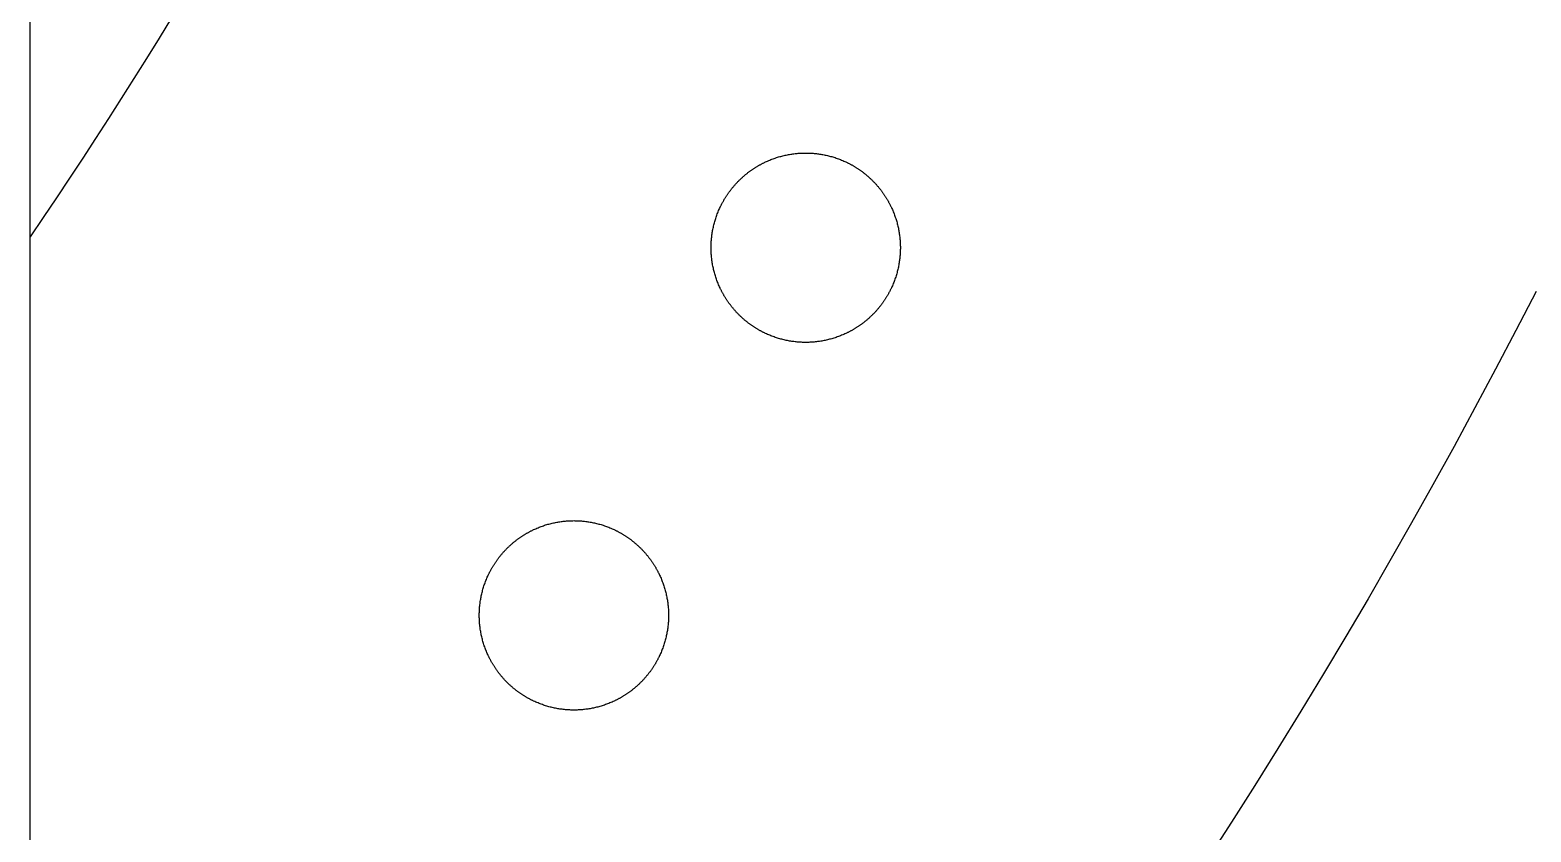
# Model space of a CAD drawing. Extents: x -111 to 2985, y -118 to 122.
# Drawn here: x -110.84 to -101.6, y -63.83 to -58.9 of the extents above; entities that cross this region are included whole.
import ezdxf

# ---------------------------------------------------------------- set-up
doc = ezdxf.new("R2010")
doc.units = 0
doc.layers.add('LAYER_03', color=5, linetype='CONTINUOUS')

msp = doc.modelspace()

# ---------------------------------------------------------------- linework, layer by layer
at = {"layer": 'LAYER_03'}
for points in [[(-110.8393, -73.6993), (-110.8393, -42.3099)], [(-109.9678, -58.8222), (-110.0444, -58.9469), (-110.1215, -59.0712), (-110.1992, -59.195), (-110.2774, -59.3184), (-110.3561, -59.4414), (-110.4353, -59.5639), (-110.5151, -59.6859), (-110.5954, -59.8075), (-110.6762, -59.9286), (-110.7575, -60.0492), (-110.8393, -60.1694)], [(-101.5666, -60.5056), (-101.6903, -60.7451), (-101.8156, -60.9837), (-101.9425, -61.2214), (-102.071, -61.4582), (-102.2012, -61.694), (-102.3328, -61.9288), (-102.4661, -62.1627), (-102.6009, -62.3956), (-102.7373, -62.6274), (-102.8752, -62.8583), (-103.0146, -63.0881), (-103.1555, -63.3168), (-103.2979, -63.5445), (-103.4418, -63.771), (-103.5872, -63.9965)]]:
    msp.add_lwpolyline(points, dxfattribs=at)
for points in [[(-106.6459, -60.2357), (-106.6459, -60.2293), (-106.6458, -60.2228), (-106.6456, -60.2163), (-106.6453, -60.2098), (-106.645, -60.2032), (-106.6446, -60.1966), (-106.6441, -60.19), (-106.6435, -60.1834), (-106.6429, -60.1767), (-106.6422, -60.1701), (-106.6414, -60.1634), (-106.6405, -60.1567), (-106.6395, -60.15), (-106.6385, -60.1432), (-106.6374, -60.1365), (-106.6362, -60.1297), (-106.6349, -60.123), (-106.6335, -60.1162), (-106.632, -60.1094), (-106.6305, -60.1026), (-106.6288, -60.0958), (-106.6271, -60.089), (-106.6253, -60.0822), (-106.6234, -60.0754), (-106.6214, -60.0686), (-106.6193, -60.0618), (-106.6172, -60.0551), (-106.6149, -60.0483), (-106.6126, -60.0415), (-106.6101, -60.0347), (-106.6076, -60.028), (-106.605, -60.0213), (-106.6023, -60.0146), (-106.5995, -60.0079), (-106.5966, -60.0012), (-106.5936, -59.9945), (-106.5905, -59.9879), (-106.589, -59.9846), (-106.5874, -59.9813), (-106.5858, -59.978), (-106.5841, -59.9747), (-106.5825, -59.9714), (-106.5808, -59.9681), (-106.5791, -59.9649), (-106.5774, -59.9616), (-106.5756, -59.9584), (-106.5739, -59.9551), (-106.5721, -59.9519), (-106.5703, -59.9486), (-106.5684, -59.9454), (-106.5666, -59.9422), (-106.5647, -59.939), (-106.5628, -59.9358), (-106.5609, -59.9326), (-106.5589, -59.9295), (-106.5569, -59.9263), (-106.555, -59.9232), (-106.5529, -59.92), (-106.5509, -59.9169), (-106.5489, -59.9138), (-106.5468, -59.9107), (-106.5447, -59.9076), (-106.5426, -59.9045), (-106.5404, -59.9014), (-106.5383, -59.8984), (-106.5361, -59.8953), (-106.5339, -59.8923), (-106.5317, -59.8893), (-106.5294, -59.8863), (-106.5272, -59.8833), (-106.5249, -59.8803), (-106.5226, -59.8773), (-106.5203, -59.8744), (-106.5179, -59.8714), (-106.5156, -59.8685), (-106.5132, -59.8656), (-106.5108, -59.8627), (-106.5084, -59.8598), (-106.5059, -59.8569), (-106.5035, -59.8541), (-106.501, -59.8512), (-106.4985, -59.8484), (-106.496, -59.8456), (-106.4935, -59.8428), (-106.4909, -59.84), (-106.4883, -59.8373), (-106.4858, -59.8345), (-106.4832, -59.8318), (-106.4805, -59.8291), (-106.4779, -59.8264), (-106.4752, -59.8237), (-106.4726, -59.8211), (-106.4699, -59.8184), (-106.4672, -59.8158), (-106.4644, -59.8132), (-106.4617, -59.8106), (-106.4589, -59.8081), (-106.4562, -59.8055), (-106.4534, -59.803), (-106.4506, -59.8005), (-106.4477, -59.798), (-106.4449, -59.7955), (-106.442, -59.793), (-106.4392, -59.7906), (-106.4363, -59.7882), (-106.4334, -59.7858), (-106.4305, -59.7834), (-106.4276, -59.781), (-106.4246, -59.7787), (-106.4217, -59.7764), (-106.4187, -59.7741), (-106.4157, -59.7718), (-106.4127, -59.7695), (-106.4097, -59.7673), (-106.4067, -59.7651), (-106.4036, -59.7629), (-106.4006, -59.7607), (-106.3975, -59.7585), (-106.3945, -59.7564), (-106.3914, -59.7543), (-106.3883, -59.7522), (-106.3852, -59.7501), (-106.3821, -59.7481), (-106.3789, -59.746), (-106.3758, -59.744), (-106.3726, -59.742), (-106.3695, -59.7401), (-106.3663, -59.7381), (-106.3631, -59.7362), (-106.3599, -59.7343), (-106.3567, -59.7324), (-106.3535, -59.7305), (-106.3503, -59.7287), (-106.3471, -59.7269), (-106.3439, -59.7251), (-106.3406, -59.7233), (-106.3374, -59.7216), (-106.3341, -59.7199), (-106.3308, -59.7182), (-106.3276, -59.7165), (-106.3243, -59.7148), (-106.321, -59.7132), (-106.3177, -59.7116), (-106.3144, -59.71), (-106.3111, -59.7084), (-106.3044, -59.7054), (-106.2978, -59.7024), (-106.2911, -59.6995), (-106.2844, -59.6967), (-106.2777, -59.694), (-106.271, -59.6914), (-106.2642, -59.6888), (-106.2575, -59.6864), (-106.2507, -59.6841), (-106.2439, -59.6818), (-106.2371, -59.6796), (-106.2303, -59.6776), (-106.2235, -59.6756), (-106.2167, -59.6737), (-106.21, -59.6718), (-106.2032, -59.6701), (-106.1964, -59.6685), (-106.1896, -59.6669), (-106.1828, -59.6655), (-106.176, -59.6641), (-106.1692, -59.6628), (-106.1625, -59.6616), (-106.1557, -59.6605), (-106.149, -59.6594), (-106.1423, -59.6585), (-106.1356, -59.6576), (-106.1289, -59.6568), (-106.1222, -59.6561), (-106.1156, -59.6554), (-106.1089, -59.6549), (-106.1023, -59.6544), (-106.0958, -59.654), (-106.0892, -59.6537), (-106.0827, -59.6534), (-106.0761, -59.6532), (-106.0697, -59.6531), (-106.0632, -59.6531), (-106.0568, -59.6531), (-106.0503, -59.6532), (-106.0438, -59.6534), (-106.0372, -59.6537), (-106.0307, -59.654), (-106.0241, -59.6544), (-106.0175, -59.6549), (-106.0109, -59.6554), (-106.0042, -59.6561), (-105.9975, -59.6568), (-105.9909, -59.6576), (-105.9842, -59.6585), (-105.9774, -59.6594), (-105.9707, -59.6605), (-105.9639, -59.6616), (-105.9572, -59.6628), (-105.9504, -59.6641), (-105.9436, -59.6655), (-105.9369, -59.6669), (-105.9301, -59.6685), (-105.9233, -59.6701), (-105.9165, -59.6718), (-105.9097, -59.6737), (-105.9029, -59.6756), (-105.8961, -59.6776), (-105.8893, -59.6796), (-105.8825, -59.6818), (-105.8757, -59.6841), (-105.869, -59.6864), (-105.8622, -59.6888), (-105.8555, -59.6914), (-105.8487, -59.694), (-105.842, -59.6967), (-105.8353, -59.6995), (-105.8286, -59.7024), (-105.822, -59.7054), (-105.8153, -59.7084), (-105.812, -59.71), (-105.8087, -59.7116), (-105.8054, -59.7132), (-105.8022, -59.7148), (-105.7989, -59.7165), (-105.7956, -59.7182), (-105.7923, -59.7199), (-105.7891, -59.7216), (-105.7858, -59.7233), (-105.7826, -59.7251), (-105.7793, -59.7269), (-105.7761, -59.7287), (-105.7729, -59.7305), (-105.7697, -59.7324), (-105.7665, -59.7343), (-105.7633, -59.7362), (-105.7601, -59.7381), (-105.7569, -59.7401), (-105.7538, -59.742), (-105.7506, -59.744), (-105.7475, -59.746), (-105.7444, -59.7481), (-105.7413, -59.7501), (-105.7381, -59.7522), (-105.7351, -59.7543), (-105.732, -59.7564), (-105.7289, -59.7585), (-105.7258, -59.7607), (-105.7228, -59.7629), (-105.7198, -59.7651), (-105.7167, -59.7673), (-105.7137, -59.7695), (-105.7107, -59.7718), (-105.7077, -59.7741), (-105.7048, -59.7764), (-105.7018, -59.7787), (-105.6989, -59.781), (-105.696, -59.7834), (-105.693, -59.7858), (-105.6901, -59.7882), (-105.6873, -59.7906), (-105.6844, -59.793), (-105.6815, -59.7955), (-105.6787, -59.798), (-105.6759, -59.8005), (-105.6731, -59.803), (-105.6703, -59.8055), (-105.6675, -59.8081), (-105.6647, -59.8106), (-105.662, -59.8132), (-105.6593, -59.8158), (-105.6566, -59.8184), (-105.6539, -59.8211), (-105.6512, -59.8237), (-105.6485, -59.8264), (-105.6459, -59.8291), (-105.6433, -59.8318), (-105.6407, -59.8345), (-105.6381, -59.8373), (-105.6355, -59.84), (-105.633, -59.8428), (-105.6304, -59.8456), (-105.6279, -59.8484), (-105.6254, -59.8512), (-105.6229, -59.8541), (-105.6205, -59.8569), (-105.6181, -59.8598), (-105.6156, -59.8627), (-105.6132, -59.8656), (-105.6109, -59.8685), (-105.6085, -59.8714), (-105.6062, -59.8744), (-105.6038, -59.8773), (-105.6015, -59.8803), (-105.5992, -59.8833), (-105.597, -59.8863), (-105.5947, -59.8893), (-105.5925, -59.8923), (-105.5903, -59.8953), (-105.5881, -59.8984), (-105.586, -59.9014), (-105.5839, -59.9045), (-105.5817, -59.9076), (-105.5796, -59.9107), (-105.5776, -59.9138), (-105.5755, -59.9169), (-105.5735, -59.92), (-105.5715, -59.9232), (-105.5695, -59.9263), (-105.5675, -59.9295), (-105.5656, -59.9326), (-105.5637, -59.9358), (-105.5618, -59.939), (-105.5599, -59.9422), (-105.558, -59.9454), (-105.5562, -59.9486), (-105.5544, -59.9519), (-105.5526, -59.9551), (-105.5508, -59.9584), (-105.5491, -59.9616), (-105.5473, -59.9649), (-105.5456, -59.9681), (-105.544, -59.9714), (-105.5423, -59.9747), (-105.5407, -59.978), (-105.539, -59.9813), (-105.5375, -59.9846), (-105.5359, -59.9879), (-105.5328, -59.9945), (-105.5298, -60.0012), (-105.527, -60.0079), (-105.5242, -60.0146), (-105.5214, -60.0213), (-105.5188, -60.028), (-105.5163, -60.0347), (-105.5139, -60.0415), (-105.5115, -60.0483), (-105.5093, -60.0551), (-105.5071, -60.0618), (-105.505, -60.0686), (-105.503, -60.0754), (-105.5011, -60.0822), (-105.4993, -60.089), (-105.4976, -60.0958), (-105.496, -60.1026), (-105.4944, -60.1094), (-105.4929, -60.1162), (-105.4916, -60.123), (-105.4903, -60.1297), (-105.4891, -60.1365), (-105.4879, -60.1432), (-105.4869, -60.15), (-105.4859, -60.1567), (-105.485, -60.1634), (-105.4843, -60.1701), (-105.4835, -60.1767), (-105.4829, -60.1834), (-105.4823, -60.19), (-105.4819, -60.1966), (-105.4814, -60.2032), (-105.4811, -60.2098), (-105.4809, -60.2163), (-105.4807, -60.2228), (-105.4806, -60.2293), (-105.4805, -60.2357), (-105.4806, -60.2422), (-105.4807, -60.2487), (-105.4809, -60.2552), (-105.4811, -60.2617), (-105.4814, -60.2683), (-105.4819, -60.2749), (-105.4823, -60.2815), (-105.4829, -60.2881), (-105.4835, -60.2948), (-105.4843, -60.3014), (-105.485, -60.3081), (-105.4859, -60.3148), (-105.4869, -60.3215), (-105.4879, -60.3283), (-105.4891, -60.335), (-105.4903, -60.3418), (-105.4916, -60.3485), (-105.4929, -60.3553), (-105.4944, -60.3621), (-105.496, -60.3689), (-105.4976, -60.3757), (-105.4993, -60.3825), (-105.5011, -60.3893), (-105.503, -60.3961), (-105.505, -60.4029), (-105.5071, -60.4097), (-105.5093, -60.4164), (-105.5115, -60.4232), (-105.5139, -60.43), (-105.5163, -60.4368), (-105.5188, -60.4435), (-105.5214, -60.4502), (-105.5242, -60.4569), (-105.527, -60.4636), (-105.5298, -60.4703), (-105.5328, -60.477), (-105.5359, -60.4836), (-105.5375, -60.4869), (-105.539, -60.4902), (-105.5407, -60.4935), (-105.5423, -60.4968), (-105.544, -60.5001), (-105.5456, -60.5034), (-105.5473, -60.5066), (-105.5491, -60.5099), (-105.5508, -60.5131), (-105.5526, -60.5164), (-105.5544, -60.5196), (-105.5562, -60.5229), (-105.558, -60.5261), (-105.5599, -60.5293), (-105.5618, -60.5325), (-105.5637, -60.5357), (-105.5656, -60.5388), (-105.5675, -60.542), (-105.5695, -60.5452), (-105.5715, -60.5483), (-105.5735, -60.5515), (-105.5755, -60.5546), (-105.5776, -60.5577), (-105.5796, -60.5608), (-105.5817, -60.5639), (-105.5839, -60.567), (-105.586, -60.5701), (-105.5881, -60.5731), (-105.5903, -60.5762), (-105.5925, -60.5792), (-105.5947, -60.5822), (-105.597, -60.5852), (-105.5992, -60.5882), (-105.6015, -60.5912), (-105.6038, -60.5942), (-105.6062, -60.5971), (-105.6085, -60.6001), (-105.6109, -60.603), (-105.6132, -60.6059), (-105.6156, -60.6088), (-105.6181, -60.6117), (-105.6205, -60.6146), (-105.6229, -60.6174), (-105.6254, -60.6203), (-105.6279, -60.6231), (-105.6304, -60.6259), (-105.633, -60.6287), (-105.6355, -60.6315), (-105.6381, -60.6342), (-105.6407, -60.637), (-105.6433, -60.6397), (-105.6459, -60.6424), (-105.6485, -60.6451), (-105.6512, -60.6478), (-105.6539, -60.6504), (-105.6566, -60.6531), (-105.6593, -60.6557), (-105.662, -60.6583), (-105.6647, -60.6609), (-105.6675, -60.6634), (-105.6703, -60.666), (-105.6731, -60.6685), (-105.6759, -60.671), (-105.6787, -60.6735), (-105.6815, -60.676), (-105.6844, -60.6785), (-105.6873, -60.6809), (-105.6901, -60.6833), (-105.693, -60.6857), (-105.696, -60.6881), (-105.6989, -60.6905), (-105.7018, -60.6928), (-105.7048, -60.6951), (-105.7077, -60.6974), (-105.7107, -60.6997), (-105.7137, -60.702), (-105.7167, -60.7042), (-105.7198, -60.7064), (-105.7228, -60.7086), (-105.7258, -60.7108), (-105.7289, -60.713), (-105.732, -60.7151), (-105.7351, -60.7172), (-105.7381, -60.7193), (-105.7413, -60.7214), (-105.7444, -60.7234), (-105.7475, -60.7255), (-105.7506, -60.7275), (-105.7538, -60.7295), (-105.7569, -60.7314), (-105.7601, -60.7334), (-105.7633, -60.7353), (-105.7665, -60.7372), (-105.7697, -60.7391), (-105.7729, -60.7409), (-105.7761, -60.7428), (-105.7793, -60.7446), (-105.7826, -60.7464), (-105.7858, -60.7482), (-105.7891, -60.7499), (-105.7923, -60.7516), (-105.7956, -60.7533), (-105.7989, -60.755), (-105.8022, -60.7567), (-105.8054, -60.7583), (-105.8087, -60.7599), (-105.812, -60.7615), (-105.8153, -60.7631), (-105.822, -60.7661), (-105.8286, -60.7691), (-105.8353, -60.772), (-105.842, -60.7748), (-105.8487, -60.7775), (-105.8555, -60.7801), (-105.8622, -60.7827), (-105.869, -60.7851), (-105.8757, -60.7874), (-105.8825, -60.7897), (-105.8893, -60.7919), (-105.8961, -60.7939), (-105.9029, -60.7959), (-105.9097, -60.7978), (-105.9165, -60.7996), (-105.9233, -60.8014), (-105.9301, -60.803), (-105.9369, -60.8046), (-105.9436, -60.806), (-105.9504, -60.8074), (-105.9572, -60.8087), (-105.9639, -60.8099), (-105.9707, -60.811), (-105.9774, -60.8121), (-105.9842, -60.813), (-105.9909, -60.8139), (-105.9975, -60.8147), (-106.0042, -60.8154), (-106.0109, -60.8161), (-106.0175, -60.8166), (-106.0241, -60.8171), (-106.0307, -60.8175), (-106.0372, -60.8178), (-106.0438, -60.8181), (-106.0503, -60.8183), (-106.0568, -60.8184), (-106.0632, -60.8184), (-106.0697, -60.8184), (-106.0761, -60.8183), (-106.0827, -60.8181), (-106.0892, -60.8178), (-106.0958, -60.8175), (-106.1023, -60.8171), (-106.1089, -60.8166), (-106.1156, -60.8161), (-106.1222, -60.8154), (-106.1289, -60.8147), (-106.1356, -60.8139), (-106.1423, -60.813), (-106.149, -60.8121), (-106.1557, -60.811), (-106.1625, -60.8099), (-106.1692, -60.8087), (-106.176, -60.8074), (-106.1828, -60.806), (-106.1896, -60.8046), (-106.1964, -60.803), (-106.2032, -60.8014), (-106.21, -60.7996), (-106.2167, -60.7978), (-106.2235, -60.7959), (-106.2303, -60.7939), (-106.2371, -60.7919), (-106.2439, -60.7897), (-106.2507, -60.7874), (-106.2575, -60.7851), (-106.2642, -60.7827), (-106.271, -60.7801), (-106.2777, -60.7775), (-106.2844, -60.7748), (-106.2911, -60.772), (-106.2978, -60.7691), (-106.3044, -60.7661), (-106.3111, -60.7631), (-106.3144, -60.7615), (-106.3177, -60.7599), (-106.321, -60.7583), (-106.3243, -60.7567), (-106.3276, -60.755), (-106.3308, -60.7533), (-106.3341, -60.7516), (-106.3374, -60.7499), (-106.3406, -60.7482), (-106.3439, -60.7464), (-106.3471, -60.7446), (-106.3503, -60.7428), (-106.3535, -60.7409), (-106.3567, -60.7391), (-106.3599, -60.7372), (-106.3631, -60.7353), (-106.3663, -60.7334), (-106.3695, -60.7314), (-106.3726, -60.7295), (-106.3758, -60.7275), (-106.3789, -60.7255), (-106.3821, -60.7234), (-106.3852, -60.7214), (-106.3883, -60.7193), (-106.3914, -60.7172), (-106.3945, -60.7151), (-106.3975, -60.713), (-106.4006, -60.7108), (-106.4036, -60.7086), (-106.4067, -60.7064), (-106.4097, -60.7042), (-106.4127, -60.702), (-106.4157, -60.6997), (-106.4187, -60.6974), (-106.4217, -60.6951), (-106.4246, -60.6928), (-106.4276, -60.6905), (-106.4305, -60.6881), (-106.4334, -60.6857), (-106.4363, -60.6833), (-106.4392, -60.6809), (-106.442, -60.6785), (-106.4449, -60.676), (-106.4477, -60.6735), (-106.4506, -60.671), (-106.4534, -60.6685), (-106.4562, -60.666), (-106.4589, -60.6634), (-106.4617, -60.6609), (-106.4644, -60.6583), (-106.4672, -60.6557), (-106.4699, -60.6531), (-106.4726, -60.6504), (-106.4752, -60.6478), (-106.4779, -60.6451), (-106.4805, -60.6424), (-106.4832, -60.6397), (-106.4858, -60.637), (-106.4883, -60.6342), (-106.4909, -60.6315), (-106.4935, -60.6287), (-106.496, -60.6259), (-106.4985, -60.6231), (-106.501, -60.6203), (-106.5035, -60.6174), (-106.5059, -60.6146), (-106.5084, -60.6117), (-106.5108, -60.6088), (-106.5132, -60.6059), (-106.5156, -60.603), (-106.5179, -60.6001), (-106.5203, -60.5971), (-106.5226, -60.5942), (-106.5249, -60.5912), (-106.5272, -60.5882), (-106.5294, -60.5852), (-106.5317, -60.5822), (-106.5339, -60.5792), (-106.5361, -60.5762), (-106.5383, -60.5731), (-106.5404, -60.5701), (-106.5426, -60.567), (-106.5447, -60.5639), (-106.5468, -60.5608), (-106.5489, -60.5577), (-106.5509, -60.5546), (-106.5529, -60.5515), (-106.555, -60.5483), (-106.5569, -60.5452), (-106.5589, -60.542), (-106.5609, -60.5388), (-106.5628, -60.5357), (-106.5647, -60.5325), (-106.5666, -60.5293), (-106.5684, -60.5261), (-106.5703, -60.5229), (-106.5721, -60.5196), (-106.5739, -60.5164), (-106.5756, -60.5131), (-106.5774, -60.5099), (-106.5791, -60.5066), (-106.5808, -60.5034), (-106.5825, -60.5001), (-106.5841, -60.4968), (-106.5858, -60.4935), (-106.5874, -60.4902), (-106.589, -60.4869), (-106.5905, -60.4836), (-106.5936, -60.477), (-106.5966, -60.4703), (-106.5995, -60.4636), (-106.6023, -60.4569), (-106.605, -60.4502), (-106.6076, -60.4435), (-106.6101, -60.4368), (-106.6126, -60.43), (-106.6149, -60.4232), (-106.6172, -60.4164), (-106.6193, -60.4097), (-106.6214, -60.4029), (-106.6234, -60.3961), (-106.6253, -60.3893), (-106.6271, -60.3825), (-106.6288, -60.3757), (-106.6305, -60.3689), (-106.632, -60.3621), (-106.6335, -60.3553), (-106.6349, -60.3485), (-106.6362, -60.3418), (-106.6374, -60.335), (-106.6385, -60.3283), (-106.6395, -60.3215), (-106.6405, -60.3148), (-106.6414, -60.3081), (-106.6422, -60.3014), (-106.6429, -60.2948), (-106.6435, -60.2881), (-106.6441, -60.2815), (-106.6446, -60.2749), (-106.645, -60.2683), (-106.6453, -60.2617), (-106.6456, -60.2552), (-106.6458, -60.2487), (-106.6459, -60.2422)], [(-108.0731, -62.498), (-108.0731, -62.4915), (-108.073, -62.4851), (-108.0728, -62.4786), (-108.0725, -62.472), (-108.0722, -62.4655), (-108.0718, -62.4589), (-108.0713, -62.4523), (-108.0708, -62.4456), (-108.0701, -62.439), (-108.0694, -62.4323), (-108.0686, -62.4256), (-108.0677, -62.4189), (-108.0668, -62.4122), (-108.0657, -62.4055), (-108.0646, -62.3987), (-108.0634, -62.392), (-108.0621, -62.3852), (-108.0607, -62.3784), (-108.0592, -62.3716), (-108.0577, -62.3649), (-108.0561, -62.3581), (-108.0543, -62.3513), (-108.0525, -62.3445), (-108.0506, -62.3377), (-108.0486, -62.3309), (-108.0466, -62.3241), (-108.0444, -62.3173), (-108.0421, -62.3105), (-108.0398, -62.3038), (-108.0373, -62.297), (-108.0348, -62.2903), (-108.0322, -62.2835), (-108.0295, -62.2768), (-108.0267, -62.2701), (-108.0238, -62.2634), (-108.0208, -62.2568), (-108.0178, -62.2501), (-108.0162, -62.2468), (-108.0146, -62.2435), (-108.013, -62.2402), (-108.0114, -62.2369), (-108.0097, -62.2337), (-108.008, -62.2304), (-108.0063, -62.2271), (-108.0046, -62.2239), (-108.0028, -62.2206), (-108.0011, -62.2174), (-107.9993, -62.2141), (-107.9975, -62.2109), (-107.9956, -62.2077), (-107.9938, -62.2045), (-107.9919, -62.2013), (-107.99, -62.1981), (-107.9881, -62.1949), (-107.9861, -62.1917), (-107.9842, -62.1886), (-107.9822, -62.1854), (-107.9802, -62.1823), (-107.9781, -62.1792), (-107.9761, -62.176), (-107.974, -62.1729), (-107.9719, -62.1698), (-107.9698, -62.1668), (-107.9677, -62.1637), (-107.9655, -62.1606), (-107.9633, -62.1576), (-107.9611, -62.1545), (-107.9589, -62.1515), (-107.9567, -62.1485), (-107.9544, -62.1455), (-107.9521, -62.1425), (-107.9498, -62.1396), (-107.9475, -62.1366), (-107.9452, -62.1337), (-107.9428, -62.1307), (-107.9404, -62.1278), (-107.938, -62.1249), (-107.9356, -62.122), (-107.9332, -62.1192), (-107.9307, -62.1163), (-107.9282, -62.1135), (-107.9257, -62.1107), (-107.9232, -62.1079), (-107.9207, -62.1051), (-107.9181, -62.1023), (-107.9156, -62.0995), (-107.913, -62.0968), (-107.9104, -62.0941), (-107.9078, -62.0914), (-107.9051, -62.0887), (-107.9025, -62.086), (-107.8998, -62.0833), (-107.8971, -62.0807), (-107.8944, -62.0781), (-107.8916, -62.0755), (-107.8889, -62.0729), (-107.8861, -62.0703), (-107.8834, -62.0678), (-107.8806, -62.0652), (-107.8778, -62.0627), (-107.875, -62.0602), (-107.8721, -62.0577), (-107.8693, -62.0553), (-107.8664, -62.0528), (-107.8635, -62.0504), (-107.8606, -62.048), (-107.8577, -62.0456), (-107.8548, -62.0433), (-107.8518, -62.0409), (-107.8489, -62.0386), (-107.8459, -62.0363), (-107.8429, -62.034), (-107.8399, -62.0318), (-107.8369, -62.0295), (-107.8339, -62.0273), (-107.8309, -62.0251), (-107.8278, -62.0229), (-107.8248, -62.0208), (-107.8217, -62.0186), (-107.8186, -62.0165), (-107.8155, -62.0144), (-107.8124, -62.0124), (-107.8093, -62.0103), (-107.8062, -62.0083), (-107.803, -62.0063), (-107.7999, -62.0043), (-107.7967, -62.0023), (-107.7935, -62.0004), (-107.7904, -61.9984), (-107.7872, -61.9965), (-107.784, -61.9947), (-107.7808, -61.9928), (-107.7775, -61.991), (-107.7743, -61.9892), (-107.7711, -61.9874), (-107.7678, -61.9856), (-107.7646, -61.9838), (-107.7613, -61.9821), (-107.7581, -61.9804), (-107.7548, -61.9787), (-107.7515, -61.9771), (-107.7482, -61.9754), (-107.7449, -61.9738), (-107.7416, -61.9722), (-107.7383, -61.9707), (-107.7317, -61.9676), (-107.725, -61.9646), (-107.7183, -61.9617), (-107.7116, -61.9589), (-107.7049, -61.9562), (-107.6982, -61.9536), (-107.6914, -61.9511), (-107.6847, -61.9487), (-107.6779, -61.9463), (-107.6711, -61.944), (-107.6644, -61.9419), (-107.6576, -61.9398), (-107.6508, -61.9378), (-107.644, -61.9359), (-107.6372, -61.9341), (-107.6304, -61.9324), (-107.6236, -61.9307), (-107.6168, -61.9292), (-107.61, -61.9277), (-107.6032, -61.9263), (-107.5965, -61.925), (-107.5897, -61.9238), (-107.583, -61.9227), (-107.5762, -61.9217), (-107.5695, -61.9207), (-107.5628, -61.9198), (-107.5561, -61.919), (-107.5494, -61.9183), (-107.5428, -61.9177), (-107.5362, -61.9171), (-107.5296, -61.9166), (-107.523, -61.9162), (-107.5164, -61.9159), (-107.5099, -61.9156), (-107.5034, -61.9155), (-107.4969, -61.9154), (-107.4904, -61.9153), (-107.484, -61.9154), (-107.4775, -61.9155), (-107.471, -61.9156), (-107.4645, -61.9159), (-107.4579, -61.9162), (-107.4513, -61.9166), (-107.4447, -61.9171), (-107.4381, -61.9177), (-107.4314, -61.9183), (-107.4248, -61.919), (-107.4181, -61.9198), (-107.4114, -61.9207), (-107.4047, -61.9217), (-107.3979, -61.9227), (-107.3912, -61.9238), (-107.3844, -61.925), (-107.3776, -61.9263), (-107.3709, -61.9277), (-107.3641, -61.9292), (-107.3573, -61.9307), (-107.3505, -61.9324), (-107.3437, -61.9341), (-107.3369, -61.9359), (-107.3301, -61.9378), (-107.3233, -61.9398), (-107.3165, -61.9419), (-107.3097, -61.944), (-107.303, -61.9463), (-107.2962, -61.9487), (-107.2894, -61.9511), (-107.2827, -61.9536), (-107.276, -61.9562), (-107.2692, -61.9589), (-107.2625, -61.9617), (-107.2559, -61.9646), (-107.2492, -61.9676), (-107.2426, -61.9707), (-107.2393, -61.9722), (-107.236, -61.9738), (-107.2327, -61.9754), (-107.2294, -61.9771), (-107.2261, -61.9787), (-107.2228, -61.9804), (-107.2195, -61.9821), (-107.2163, -61.9838), (-107.213, -61.9856), (-107.2098, -61.9874), (-107.2066, -61.9892), (-107.2033, -61.991), (-107.2001, -61.9928), (-107.1969, -61.9947), (-107.1937, -61.9965), (-107.1905, -61.9984), (-107.1873, -62.0004), (-107.1842, -62.0023), (-107.181, -62.0043), (-107.1779, -62.0063), (-107.1747, -62.0083), (-107.1716, -62.0103), (-107.1685, -62.0124), (-107.1654, -62.0144), (-107.1623, -62.0165), (-107.1592, -62.0186), (-107.1561, -62.0208), (-107.1531, -62.0229), (-107.15, -62.0251), (-107.147, -62.0273), (-107.144, -62.0295), (-107.1409, -62.0318), (-107.138, -62.034), (-107.135, -62.0363), (-107.132, -62.0386), (-107.129, -62.0409), (-107.1261, -62.0433), (-107.1232, -62.0456), (-107.1203, -62.048), (-107.1174, -62.0504), (-107.1145, -62.0528), (-107.1116, -62.0553), (-107.1088, -62.0577), (-107.1059, -62.0602), (-107.1031, -62.0627), (-107.1003, -62.0652), (-107.0975, -62.0678), (-107.0947, -62.0703), (-107.092, -62.0729), (-107.0892, -62.0755), (-107.0865, -62.0781), (-107.0838, -62.0807), (-107.0811, -62.0833), (-107.0784, -62.086), (-107.0758, -62.0887), (-107.0731, -62.0914), (-107.0705, -62.0941), (-107.0679, -62.0968), (-107.0653, -62.0995), (-107.0627, -62.1023), (-107.0602, -62.1051), (-107.0577, -62.1079), (-107.0551, -62.1107), (-107.0526, -62.1135), (-107.0502, -62.1163), (-107.0477, -62.1192), (-107.0453, -62.122), (-107.0429, -62.1249), (-107.0405, -62.1278), (-107.0381, -62.1307), (-107.0357, -62.1337), (-107.0334, -62.1366), (-107.0311, -62.1396), (-107.0287, -62.1425), (-107.0265, -62.1455), (-107.0242, -62.1485), (-107.022, -62.1515), (-107.0197, -62.1545), (-107.0175, -62.1576), (-107.0154, -62.1606), (-107.0132, -62.1637), (-107.0111, -62.1668), (-107.009, -62.1698), (-107.0069, -62.1729), (-107.0048, -62.176), (-107.0027, -62.1792), (-107.0007, -62.1823), (-106.9987, -62.1854), (-106.9967, -62.1886), (-106.9947, -62.1917), (-106.9928, -62.1949), (-106.9909, -62.1981), (-106.989, -62.2013), (-106.9871, -62.2045), (-106.9852, -62.2077), (-106.9834, -62.2109), (-106.9816, -62.2141), (-106.9798, -62.2174), (-106.978, -62.2206), (-106.9763, -62.2239), (-106.9746, -62.2271), (-106.9729, -62.2304), (-106.9712, -62.2337), (-106.9695, -62.2369), (-106.9679, -62.2402), (-106.9663, -62.2435), (-106.9647, -62.2468), (-106.9631, -62.2501), (-106.96, -62.2568), (-106.9571, -62.2634), (-106.9542, -62.2701), (-106.9514, -62.2768), (-106.9487, -62.2835), (-106.9461, -62.2903), (-106.9435, -62.297), (-106.9411, -62.3038), (-106.9387, -62.3105), (-106.9365, -62.3173), (-106.9343, -62.3241), (-106.9322, -62.3309), (-106.9303, -62.3377), (-106.9284, -62.3445), (-106.9265, -62.3513), (-106.9248, -62.3581), (-106.9232, -62.3649), (-106.9216, -62.3716), (-106.9202, -62.3784), (-106.9188, -62.3852), (-106.9175, -62.392), (-106.9163, -62.3987), (-106.9152, -62.4055), (-106.9141, -62.4122), (-106.9131, -62.4189), (-106.9123, -62.4256), (-106.9115, -62.4323), (-106.9108, -62.439), (-106.9101, -62.4456), (-106.9096, -62.4523), (-106.9091, -62.4589), (-106.9087, -62.4655), (-106.9083, -62.472), (-106.9081, -62.4786), (-106.9079, -62.4851), (-106.9078, -62.4915), (-106.9078, -62.498), (-106.9078, -62.5045), (-106.9079, -62.5109), (-106.9081, -62.5174), (-106.9083, -62.524), (-106.9087, -62.5305), (-106.9091, -62.5371), (-106.9096, -62.5437), (-106.9101, -62.5504), (-106.9108, -62.557), (-106.9115, -62.5637), (-106.9123, -62.5704), (-106.9131, -62.5771), (-106.9141, -62.5838), (-106.9152, -62.5905), (-106.9163, -62.5973), (-106.9175, -62.604), (-106.9188, -62.6108), (-106.9202, -62.6176), (-106.9216, -62.6244), (-106.9232, -62.6311), (-106.9248, -62.6379), (-106.9265, -62.6447), (-106.9284, -62.6515), (-106.9303, -62.6583), (-106.9322, -62.6651), (-106.9343, -62.6719), (-106.9365, -62.6787), (-106.9387, -62.6855), (-106.9411, -62.6922), (-106.9435, -62.699), (-106.9461, -62.7057), (-106.9487, -62.7125), (-106.9514, -62.7192), (-106.9542, -62.7259), (-106.9571, -62.7326), (-106.96, -62.7392), (-106.9631, -62.7459), (-106.9647, -62.7492), (-106.9663, -62.7525), (-106.9679, -62.7558), (-106.9695, -62.7591), (-106.9712, -62.7623), (-106.9729, -62.7656), (-106.9746, -62.7689), (-106.9763, -62.7721), (-106.978, -62.7754), (-106.9798, -62.7786), (-106.9816, -62.7819), (-106.9834, -62.7851), (-106.9852, -62.7883), (-106.9871, -62.7915), (-106.989, -62.7947), (-106.9909, -62.7979), (-106.9928, -62.8011), (-106.9947, -62.8043), (-106.9967, -62.8074), (-106.9987, -62.8106), (-107.0007, -62.8137), (-107.0027, -62.8168), (-107.0048, -62.82), (-107.0069, -62.8231), (-107.009, -62.8262), (-107.0111, -62.8292), (-107.0132, -62.8323), (-107.0154, -62.8354), (-107.0175, -62.8384), (-107.0197, -62.8415), (-107.022, -62.8445), (-107.0242, -62.8475), (-107.0265, -62.8505), (-107.0287, -62.8535), (-107.0311, -62.8564), (-107.0334, -62.8594), (-107.0357, -62.8623), (-107.0381, -62.8653), (-107.0405, -62.8682), (-107.0429, -62.8711), (-107.0453, -62.874), (-107.0477, -62.8768), (-107.0502, -62.8797), (-107.0526, -62.8825), (-107.0551, -62.8853), (-107.0577, -62.8881), (-107.0602, -62.8909), (-107.0627, -62.8937), (-107.0653, -62.8965), (-107.0679, -62.8992), (-107.0705, -62.9019), (-107.0731, -62.9046), (-107.0758, -62.9073), (-107.0784, -62.91), (-107.0811, -62.9127), (-107.0838, -62.9153), (-107.0865, -62.9179), (-107.0892, -62.9205), (-107.092, -62.9231), (-107.0947, -62.9257), (-107.0975, -62.9282), (-107.1003, -62.9308), (-107.1031, -62.9333), (-107.1059, -62.9358), (-107.1088, -62.9383), (-107.1116, -62.9407), (-107.1145, -62.9432), (-107.1174, -62.9456), (-107.1203, -62.948), (-107.1232, -62.9504), (-107.1261, -62.9527), (-107.129, -62.9551), (-107.132, -62.9574), (-107.135, -62.9597), (-107.138, -62.962), (-107.1409, -62.9642), (-107.144, -62.9665), (-107.147, -62.9687), (-107.15, -62.9709), (-107.1531, -62.9731), (-107.1561, -62.9752), (-107.1592, -62.9774), (-107.1623, -62.9795), (-107.1654, -62.9816), (-107.1685, -62.9836), (-107.1716, -62.9857), (-107.1747, -62.9877), (-107.1779, -62.9897), (-107.181, -62.9917), (-107.1842, -62.9937), (-107.1873, -62.9956), (-107.1905, -62.9976), (-107.1937, -62.9995), (-107.1969, -63.0013), (-107.2001, -63.0032), (-107.2033, -63.005), (-107.2066, -63.0068), (-107.2098, -63.0086), (-107.213, -63.0104), (-107.2163, -63.0122), (-107.2195, -63.0139), (-107.2228, -63.0156), (-107.2261, -63.0173), (-107.2294, -63.0189), (-107.2327, -63.0206), (-107.236, -63.0222), (-107.2393, -63.0238), (-107.2426, -63.0253), (-107.2492, -63.0284), (-107.2559, -63.0314), (-107.2625, -63.0343), (-107.2692, -63.0371), (-107.276, -63.0398), (-107.2827, -63.0424), (-107.2894, -63.0449), (-107.2962, -63.0473), (-107.303, -63.0497), (-107.3097, -63.052), (-107.3165, -63.0541), (-107.3233, -63.0562), (-107.3301, -63.0582), (-107.3369, -63.0601), (-107.3437, -63.0619), (-107.3505, -63.0636), (-107.3573, -63.0653), (-107.3641, -63.0668), (-107.3709, -63.0683), (-107.3776, -63.0697), (-107.3844, -63.071), (-107.3912, -63.0722), (-107.3979, -63.0733), (-107.4047, -63.0743), (-107.4114, -63.0753), (-107.4181, -63.0762), (-107.4248, -63.077), (-107.4314, -63.0777), (-107.4381, -63.0783), (-107.4447, -63.0789), (-107.4513, -63.0794), (-107.4579, -63.0798), (-107.4645, -63.0801), (-107.471, -63.0804), (-107.4775, -63.0805), (-107.484, -63.0806), (-107.4904, -63.0807), (-107.4969, -63.0806), (-107.5034, -63.0805), (-107.5099, -63.0804), (-107.5164, -63.0801), (-107.523, -63.0798), (-107.5296, -63.0794), (-107.5362, -63.0789), (-107.5428, -63.0783), (-107.5494, -63.0777), (-107.5561, -63.077), (-107.5628, -63.0762), (-107.5695, -63.0753), (-107.5762, -63.0743), (-107.583, -63.0733), (-107.5897, -63.0722), (-107.5965, -63.071), (-107.6032, -63.0697), (-107.61, -63.0683), (-107.6168, -63.0668), (-107.6236, -63.0653), (-107.6304, -63.0636), (-107.6372, -63.0619), (-107.644, -63.0601), (-107.6508, -63.0582), (-107.6576, -63.0562), (-107.6644, -63.0541), (-107.6711, -63.052), (-107.6779, -63.0497), (-107.6847, -63.0473), (-107.6914, -63.0449), (-107.6982, -63.0424), (-107.7049, -63.0398), (-107.7116, -63.0371), (-107.7183, -63.0343), (-107.725, -63.0314), (-107.7317, -63.0284), (-107.7383, -63.0253), (-107.7416, -63.0238), (-107.7449, -63.0222), (-107.7482, -63.0206), (-107.7515, -63.0189), (-107.7548, -63.0173), (-107.7581, -63.0156), (-107.7613, -63.0139), (-107.7646, -63.0122), (-107.7678, -63.0104), (-107.7711, -63.0086), (-107.7743, -63.0068), (-107.7775, -63.005), (-107.7808, -63.0032), (-107.784, -63.0013), (-107.7872, -62.9995), (-107.7904, -62.9976), (-107.7935, -62.9956), (-107.7967, -62.9937), (-107.7999, -62.9917), (-107.803, -62.9897), (-107.8062, -62.9877), (-107.8093, -62.9857), (-107.8124, -62.9836), (-107.8155, -62.9816), (-107.8186, -62.9795), (-107.8217, -62.9774), (-107.8248, -62.9752), (-107.8278, -62.9731), (-107.8309, -62.9709), (-107.8339, -62.9687), (-107.8369, -62.9665), (-107.8399, -62.9642), (-107.8429, -62.962), (-107.8459, -62.9597), (-107.8489, -62.9574), (-107.8518, -62.9551), (-107.8548, -62.9527), (-107.8577, -62.9504), (-107.8606, -62.948), (-107.8635, -62.9456), (-107.8664, -62.9432), (-107.8693, -62.9407), (-107.8721, -62.9383), (-107.875, -62.9358), (-107.8778, -62.9333), (-107.8806, -62.9308), (-107.8834, -62.9282), (-107.8861, -62.9257), (-107.8889, -62.9231), (-107.8916, -62.9205), (-107.8944, -62.9179), (-107.8971, -62.9153), (-107.8998, -62.9127), (-107.9025, -62.91), (-107.9051, -62.9073), (-107.9078, -62.9046), (-107.9104, -62.9019), (-107.913, -62.8992), (-107.9156, -62.8965), (-107.9181, -62.8937), (-107.9207, -62.8909), (-107.9232, -62.8881), (-107.9257, -62.8853), (-107.9282, -62.8825), (-107.9307, -62.8797), (-107.9332, -62.8768), (-107.9356, -62.874), (-107.938, -62.8711), (-107.9404, -62.8682), (-107.9428, -62.8653), (-107.9452, -62.8623), (-107.9475, -62.8594), (-107.9498, -62.8564), (-107.9521, -62.8535), (-107.9544, -62.8505), (-107.9567, -62.8475), (-107.9589, -62.8445), (-107.9611, -62.8415), (-107.9633, -62.8384), (-107.9655, -62.8354), (-107.9677, -62.8323), (-107.9698, -62.8292), (-107.9719, -62.8262), (-107.974, -62.8231), (-107.9761, -62.82), (-107.9781, -62.8168), (-107.9802, -62.8137), (-107.9822, -62.8106), (-107.9842, -62.8074), (-107.9861, -62.8043), (-107.9881, -62.8011), (-107.99, -62.7979), (-107.9919, -62.7947), (-107.9938, -62.7915), (-107.9956, -62.7883), (-107.9975, -62.7851), (-107.9993, -62.7819), (-108.0011, -62.7786), (-108.0028, -62.7754), (-108.0046, -62.7721), (-108.0063, -62.7689), (-108.008, -62.7656), (-108.0097, -62.7623), (-108.0114, -62.7591), (-108.013, -62.7558), (-108.0146, -62.7525), (-108.0162, -62.7492), (-108.0178, -62.7459), (-108.0208, -62.7392), (-108.0238, -62.7326), (-108.0267, -62.7259), (-108.0295, -62.7192), (-108.0322, -62.7125), (-108.0348, -62.7057), (-108.0373, -62.699), (-108.0398, -62.6922), (-108.0421, -62.6855), (-108.0444, -62.6787), (-108.0466, -62.6719), (-108.0486, -62.6651), (-108.0506, -62.6583), (-108.0525, -62.6515), (-108.0543, -62.6447), (-108.0561, -62.6379), (-108.0577, -62.6311), (-108.0592, -62.6244), (-108.0607, -62.6176), (-108.0621, -62.6108), (-108.0634, -62.604), (-108.0646, -62.5973), (-108.0657, -62.5905), (-108.0668, -62.5838), (-108.0677, -62.5771), (-108.0686, -62.5704), (-108.0694, -62.5637), (-108.0701, -62.557), (-108.0708, -62.5504), (-108.0713, -62.5437), (-108.0718, -62.5371), (-108.0722, -62.5305), (-108.0725, -62.524), (-108.0728, -62.5174), (-108.073, -62.5109), (-108.0731, -62.5045)]]:
    msp.add_lwpolyline(points, close=True, dxfattribs=at)

doc.saveas('drawing.dxf')
